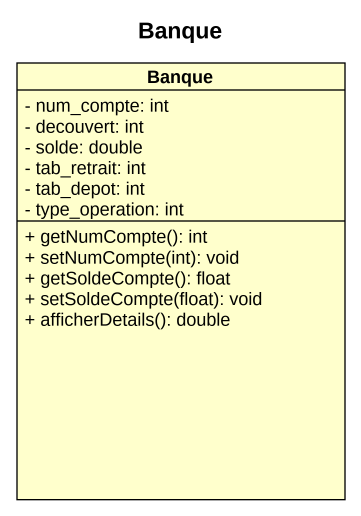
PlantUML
@startuml
title Banque
hide circle
hide empty members
skinparam classAttributeIconSize 0
class Banque {
  - num_compte: int
  - decouvert: int
  - solde: double
  - tab_retrait: int
  - tab_depot: int
  - type_operation: int
  + getNumCompte(): int
  + setNumCompte(int): void
  + getSoldeCompte(): float
  + setSoldeCompte(float): void
  + afficherDetails(): double
}
@enduml
